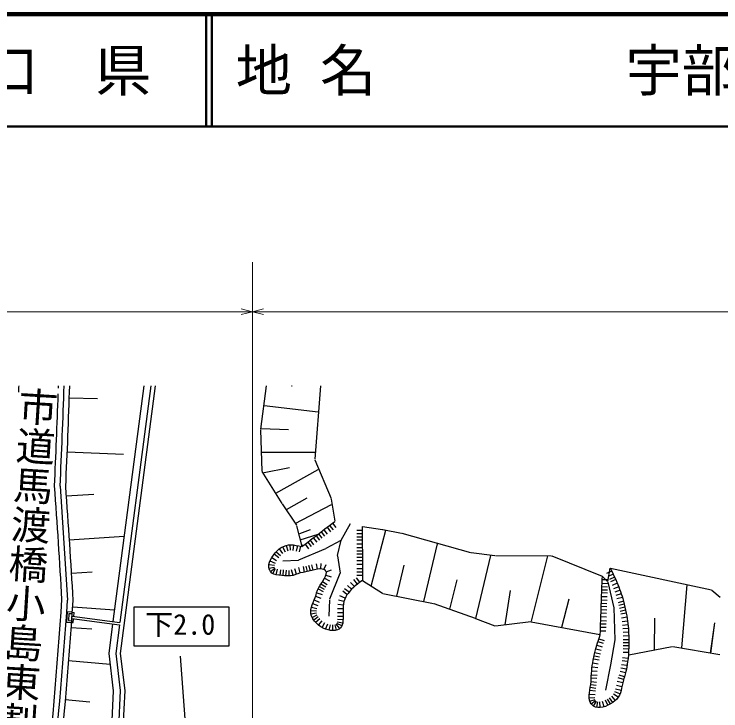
# Model space of a CAD drawing. Units: millimetres, scale not verified. Extents: x -622642 to 680000, y -103464 to 867584.
# Drawn here: x 350684 to 413499, y 318082 to 380000 of the extents above; entities that cross this region are included whole.
import ezdxf
from ezdxf.enums import TextEntityAlignment as Align

# ---------------------------------------------------------------- set-up
doc = ezdxf.new("R2010")
doc.units = ezdxf.units.MM
doc.header["$LTSCALE"] = 1000
for name, color, linetype, lineweight in [('M-BGD', 7, 'Continuous', 25), ('M-STR-HTXT', 7, 'Continuous', 13), ('M-STR-STRC', 7, 'Continuous', 25), ('M-TTL', 7, 'Continuous', 140), ('M-TTL-LINE', 7, 'Continuous', 50)]:
    doc.layers.add(name, color=color, linetype=linetype, lineweight=lineweight)
doc.layers.add('M-BMK-HTXT', color=7, linetype='Continuous')
doc.layers.add('M-TTL-TXT', color=7, linetype='Continuous')
doc.styles.add('@ＭＳ ゴシック', font='')
doc.styles.add('ＭＳ ゴシック', font='')
doc.styles.get('@ＭＳ ゴシック').set_extended_font_data('@MS Gothic')
doc.styles.get('ＭＳ ゴシック').set_extended_font_data('MS Gothic')

msp = doc.modelspace()

# ---------------------------------------------------------------- linework, layer by layer
at = {"layer": 'M-BGD'}
for p, q in [((362210, 346979), (359466, 326022)), ((362825, 346979), (360071, 325943)), ((363228, 346979), (360114, 323184)), ((373090, 346979), (372589, 343113)), ((375333, 346979), (375404, 346970)), ((377909, 346979), (377416, 340439)), ((355586, 345900), (358085, 345831)), ((372909, 345224), (377715, 344664)), ((372586, 343063), (372689, 339395)), ((372654, 343172), (375063, 343078)), ((355395, 341091), (360391, 340887)), ((372662, 341061), (377409, 341068)), ((377424, 340391), (378855, 336944)), ((372703, 339349), (374480, 336524)), ((372751, 339236), (375167, 339722)), ((373933, 337416), (377710, 339522)), ((354771, 338048), (355433, 327934)), ((355325, 337184), (357764, 337344)), ((374887, 335974), (376743, 337004)), ((378868, 336896), (379181, 334949)), ((374507, 336482), (375767, 334576)), ((375662, 334735), (378880, 336422)), ((378975, 334763), (379185, 334924)), ((375787, 334531), (376256, 332702)), ((378131, 334114), (378307, 334249)), ((378217, 334180), (378521, 333784)), ((378307, 334249), (378502, 334400)), ((378502, 334400), (378723, 334570)), ((378502, 334400), (378807, 334003)), ((378723, 334570), (378975, 334763)), ((378723, 334570), (379028, 334173)), ((378975, 334763), (379279, 334367)), ((379747, 333248), (380566, 334730)), ((381628, 334481), (381629, 334125)), ((381653, 334477), (383418, 334213)), ((383467, 334205), (385102, 333872)), ((355580, 333281), (360458, 333600)), ((376988, 334166), (376034, 333814)), ((376113, 333269), (377720, 333790)), ((377359, 333521), (377517, 333643)), ((377517, 333643), (377668, 333759)), ((377517, 333643), (377822, 333246)), ((377668, 333759), (377817, 333873)), ((377743, 333816), (378047, 333420)), ((377817, 333873), (377970, 333990)), ((377970, 333990), (378131, 334114)), ((377970, 333990), (378274, 333594)), ((381629, 334125), (381129, 334124)), ((381630, 333804), (381129, 333803)), ((381629, 334125), (381630, 333804)), ((381630, 333804), (381630, 333513)), ((382415, 329167), (383735, 334147)), ((385151, 333860), (391255, 332167)), ((376540, 332892), (376784, 333079)), ((376784, 333079), (376997, 333243)), ((376784, 333079), (377088, 332682)), ((376997, 333243), (377187, 333389)), ((376997, 333243), (377302, 332847)), ((377187, 333389), (377359, 333521)), ((377275, 333457), (377580, 333060)), ((378424, 332545), (379747, 333248)), ((379439, 331896), (379747, 333248)), ((381630, 333513), (381130, 333512)), ((381631, 333250), (381131, 333249)), ((381630, 333513), (381631, 333250)), ((381631, 333250), (381631, 333009)), ((381631, 333009), (381632, 332787)), ((387104, 327804), (388318, 332937)), ((373890, 332123), (374050, 332303)), ((374050, 332303), (374236, 332476)), ((374236, 332476), (374431, 332600)), ((374236, 332476), (374541, 332079)), ((374431, 332600), (374622, 332697)), ((374542, 332657), (374768, 332211)), ((374622, 332697), (374859, 332791)), ((374859, 332791), (375082, 332839)), ((374859, 332791), (375005, 332313)), ((375082, 332839), (375300, 332849)), ((375191, 332849), (375214, 332349)), ((375300, 332849), (375519, 332830)), ((375519, 332830), (375450, 332335)), ((375519, 332830), (375747, 332789)), ((375747, 332789), (375991, 332736)), ((375867, 332764), (375760, 332275)), ((375991, 332736), (376260, 332679)), ((376002, 331500), (378379, 332523)), ((376122, 332707), (376017, 332218)), ((376220, 332842), (376308, 332865)), ((376243, 332754), (376419, 332799)), ((376260, 332679), (376262, 332678)), ((376262, 332678), (376540, 332892)), ((376540, 332892), (376845, 332495)), ((381632, 332896), (381132, 332895)), ((381632, 332579), (381132, 332578)), ((381632, 332787), (381632, 332579)), ((381632, 332579), (381633, 332383)), ((381633, 332383), (381633, 332192)), ((373468, 331514), (373586, 331720)), ((373586, 331720), (373728, 331923)), ((373586, 331720), (374007, 331451)), ((373728, 331923), (373890, 332123)), ((373807, 332024), (374196, 331709)), ((373976, 332221), (374349, 331889)), ((379436, 331847), (379651, 330323)), ((381633, 332287), (381133, 332286)), ((381634, 332005), (381134, 332003)), ((381634, 331719), (381134, 331718)), ((381633, 332192), (381634, 332005)), ((381634, 332005), (381634, 331815)), ((381634, 331815), (381635, 331621)), ((391304, 332157), (393419, 331894)), ((391728, 326303), (393051, 331885)), ((393469, 331891), (398438, 331872)), ((396672, 326045), (398120, 331846)), ((398486, 331863), (402941, 330050)), ((373321, 330875), (373330, 331091)), ((373330, 331091), (373381, 331304)), ((373330, 331091), (373825, 331021)), ((373381, 331304), (373468, 331514)), ((373420, 331409), (373882, 331218)), ((374572, 331425), (375954, 331489)), ((377269, 330588), (377152, 331074)), ((377634, 330664), (377554, 331158)), ((377958, 330692), (377971, 331192)), ((378222, 330640), (378426, 331096)), ((381635, 331416), (381135, 331415)), ((381636, 331082), (381136, 331081)), ((381635, 331621), (381635, 331416)), ((381635, 331416), (381636, 331198)), ((381636, 331198), (381636, 330962)), ((355774, 330310), (357631, 330432)), ((373360, 330655), (373321, 330875)), ((373334, 330765), (373827, 330852)), ((373367, 330632), (373360, 330655)), ((373460, 330457), (373367, 330632)), ((373460, 330457), (373855, 330764)), ((373600, 330328), (373460, 330457)), ((373685, 330278), (373914, 330723)), ((373988, 330175), (374097, 330663)), ((374342, 330122), (374391, 330620)), ((374592, 330102), (374626, 330601)), ((374843, 330085), (374880, 330584)), ((375128, 330070), (375117, 330570)), ((375474, 330121), (375348, 330605)), ((375789, 330224), (375620, 330695)), ((376121, 330334), (375989, 330817)), ((376616, 330432), (376375, 330388)), ((376485, 330406), (376397, 330899)), ((376879, 330492), (376616, 330432)), ((376748, 330461), (376637, 330948)), ((377141, 330556), (376879, 330492)), ((377011, 330524), (376890, 331009)), ((377394, 330617), (377141, 330556)), ((377634, 330664), (377394, 330617)), ((377856, 330690), (377634, 330664)), ((378053, 330685), (377856, 330690)), ((378222, 330640), (378053, 330685)), ((378356, 330547), (378222, 330640)), ((378389, 330506), (378356, 330547)), ((378436, 330377), (378389, 330506)), ((378420, 330444), (378890, 330617)), ((381637, 330704), (381137, 330703)), ((381637, 330421), (381137, 330420)), ((381636, 330962), (381637, 330704)), ((381637, 330704), (381637, 330421)), ((381637, 330421), (381638, 330107)), ((384687, 328278), (385358, 331026)), ((403798, 330492), (403348, 330276)), ((403449, 329579), (403655, 330756)), ((403659, 330781), (403798, 330492)), ((403683, 330776), (412658, 328835)), ((403798, 330492), (403926, 330225)), ((373779, 330236), (373600, 330328)), ((373988, 330175), (373779, 330236)), ((374220, 330136), (373988, 330175)), ((374466, 330111), (374220, 330136)), ((374718, 330094), (374466, 330111)), ((374968, 330076), (374718, 330094)), ((374998, 330073), (374968, 330076)), ((375250, 330078), (374998, 330073)), ((375474, 330121), (375250, 330078)), ((375684, 330187), (375474, 330121)), ((375895, 330263), (375684, 330187)), ((376121, 330334), (375895, 330263)), ((376375, 330388), (376121, 330334)), ((378156, 329681), (378275, 329877)), ((378275, 329877), (378369, 330060)), ((378275, 329877), (378710, 329631)), ((378369, 330060), (378426, 330227)), ((378402, 330146), (378876, 329984)), ((378426, 330227), (378436, 330377)), ((379645, 330275), (378713, 328003)), ((381399, 329508), (381112, 329917)), ((381638, 330107), (381138, 330106)), ((381638, 330107), (381639, 329760)), ((402954, 329762), (402964, 330040)), ((402982, 330022), (403428, 329573)), ((403926, 330225), (403474, 330011)), ((404043, 329976), (403590, 329765)), ((403926, 330225), (404043, 329976)), ((404043, 329976), (404150, 329743)), ((377758, 329032), (377886, 329256)), ((377886, 329256), (378023, 329473)), ((377954, 329366), (378378, 329099)), ((378023, 329473), (378156, 329681)), ((378090, 329578), (378511, 329308)), ((380684, 328897), (380317, 329236)), ((380923, 329133), (380587, 329504)), ((381007, 329208), (380841, 329057)), ((381191, 329356), (380887, 329753)), ((381191, 329356), (381007, 329208)), ((381399, 329508), (381191, 329356)), ((381639, 329670), (381399, 329508)), ((381639, 329760), (381639, 329670)), ((381660, 329657), (383422, 328538)), ((389406, 327122), (390063, 329733)), ((402931, 329128), (402942, 329430)), ((402942, 329430), (402954, 329762)), ((402942, 329430), (403442, 329412)), ((402954, 329762), (403454, 329744)), ((403451, 329531), (403992, 327246)), ((404150, 329743), (403695, 329537)), ((404295, 329416), (403835, 329219)), ((404150, 329743), (404249, 329523)), ((404249, 329523), (404339, 329311)), ((404339, 329311), (404423, 329105)), ((410020, 323670), (410518, 329283)), ((377515, 328390), (377568, 328571)), ((377568, 328571), (377648, 328803)), ((377592, 328564), (378048, 328431)), ((377648, 328803), (377758, 329032)), ((377700, 328918), (378151, 328702)), ((377820, 329145), (378254, 328896)), ((380265, 328426), (379886, 328714)), ((380450, 328624), (380061, 328937)), ((380529, 328720), (380369, 328521)), ((380684, 328897), (380529, 328720)), ((380841, 329057), (380684, 328897)), ((394319, 325723), (394811, 328793)), ((402904, 328367), (402912, 328600)), ((402912, 328600), (402921, 328852)), ((402912, 328600), (403412, 328582)), ((402921, 328852), (402931, 329128)), ((402921, 328852), (403421, 328834)), ((402931, 329128), (403431, 329110)), ((404423, 329105), (403959, 328920)), ((404539, 328800), (404069, 328630)), ((404423, 329105), (404502, 328902)), ((404502, 328902), (404575, 328698)), ((404575, 328698), (404645, 328491)), ((412702, 328813), (413427, 328199)), ((377256, 327722), (377344, 327937)), ((377344, 327937), (377433, 328159)), ((377344, 327937), (377807, 327748)), ((377433, 328159), (377515, 328390)), ((377475, 328273), (377946, 328106)), ((378703, 327955), (378665, 326502)), ((380001, 327798), (379515, 327914)), ((380103, 328107), (379646, 328309)), ((380063, 328006), (380001, 327798)), ((380151, 328204), (380063, 328006)), ((380268, 328389), (380151, 328204)), ((380369, 328521), (380268, 328389)), ((383468, 328520), (387953, 327638)), ((399375, 325512), (400017, 328036)), ((402881, 327750), (402888, 327946)), ((402888, 327946), (402896, 328150)), ((402888, 327946), (403388, 327927)), ((402896, 328150), (402904, 328367)), ((402900, 328257), (403399, 328239)), ((404645, 328491), (404170, 328336)), ((404746, 328167), (404266, 328026)), ((404645, 328491), (404713, 328277)), ((404713, 328277), (404778, 328053)), ((404778, 328053), (404843, 327816)), ((355891, 327339), (359604, 327071)), ((377062, 327104), (377108, 327307)), ((377108, 327307), (377175, 327513)), ((377108, 327307), (377590, 327173)), ((377175, 327513), (377256, 327722)), ((377214, 327617), (377680, 327437)), ((379946, 327471), (379449, 327525)), ((379936, 327359), (379925, 327135)), ((379960, 327581), (379936, 327359)), ((380001, 327798), (379960, 327581)), ((388001, 327625), (391651, 326314)), ((402861, 327184), (402868, 327373)), ((402868, 327373), (402874, 327561)), ((402868, 327373), (403367, 327355)), ((402874, 327561), (402881, 327750)), ((402878, 327655), (403378, 327637)), ((404843, 327816), (404360, 327688)), ((404909, 327562), (404424, 327441)), ((404974, 327295), (404488, 327179)), ((404843, 327816), (404909, 327562)), ((404909, 327562), (404974, 327295)), ((404974, 327295), (405037, 327021)), ((355410, 326873), (355346, 325975)), ((355858, 326840), (355410, 326873)), ((355549, 326712), (355506, 326114)), ((355848, 326691), (355549, 326712)), ((355805, 326092), (355848, 326691)), ((355859, 326840), (356008, 326830)), ((355983, 326478), (356008, 326830)), ((377045, 326902), (377062, 327104)), ((377063, 326699), (377045, 326902)), ((377050, 327003), (377548, 326961)), ((377063, 326699), (377555, 326791)), ((377124, 326493), (377063, 326699)), ((379922, 326800), (379422, 326797)), ((379925, 327135), (379425, 327150)), ((379925, 327135), (379922, 326911)), ((379922, 326911), (379923, 326690)), ((379923, 326690), (379925, 326475)), ((402839, 326575), (402846, 326788)), ((402846, 326788), (402854, 326990)), ((402846, 326788), (403346, 326770)), ((402854, 326990), (402861, 327184)), ((402857, 327088), (403357, 327070)), ((403992, 327246), (404062, 324399)), ((405037, 327021), (404549, 326912)), ((405092, 326763), (404602, 326663)), ((405037, 327021), (405092, 326763)), ((405092, 326763), (405140, 326518)), ((355506, 326114), (355805, 326092)), ((355819, 326285), (360044, 325732)), ((355834, 326498), (360071, 325943)), ((355944, 325932), (355968, 326266)), ((377233, 326284), (377124, 326493)), ((377172, 326389), (377615, 326621)), ((377244, 326267), (377233, 326284)), ((377395, 326062), (377244, 326267)), ((377317, 326163), (377720, 326459)), ((377564, 325876), (377395, 326062)), ((377477, 325967), (377847, 326303)), ((377749, 325709), (378065, 326097)), ((379918, 326168), (379419, 326196)), ((379925, 326475), (379425, 326475)), ((379912, 326072), (379888, 325890)), ((379922, 326268), (379912, 326072)), ((379925, 326475), (379922, 326268)), ((391698, 326296), (393421, 325636)), ((402812, 325828), (402821, 326098)), ((402821, 326098), (402830, 326346)), ((402821, 326098), (403321, 326080)), ((402830, 326346), (402839, 326575)), ((402835, 326462), (403334, 326444)), ((405161, 326400), (404668, 326315)), ((405215, 326058), (404719, 325990)), ((405140, 326518), (405181, 326284)), ((405181, 326284), (405215, 326058)), ((405215, 326058), (405243, 325839)), ((407602, 323507), (407636, 326308)), ((355346, 325975), (355794, 325943)), ((355760, 325503), (357601, 325360)), ((355794, 325943), (355944, 325932)), ((359439, 325811), (359096, 323190)), ((360044, 325732), (359710, 323187)), ((377749, 325709), (377564, 325876)), ((377947, 325564), (377749, 325709)), ((378155, 325442), (377947, 325564)), ((378050, 325500), (378304, 325931)), ((378369, 325344), (378155, 325442)), ((378369, 325344), (378552, 325810)), ((378696, 325247), (378794, 325738)), ((379020, 325215), (379018, 325715)), ((379331, 325251), (379212, 325737)), ((379645, 325400), (379319, 325780)), ((379820, 325648), (379359, 325842)), ((379888, 325890), (379396, 325979)), ((379699, 325453), (379583, 325354)), ((379786, 325578), (379699, 325453)), ((379847, 325724), (379786, 325578)), ((379888, 325890), (379847, 325724)), ((393469, 325630), (396603, 326009)), ((396652, 326008), (402752, 324855)), ((402789, 325208), (402801, 325532)), ((402801, 325532), (402812, 325828)), ((402801, 325532), (403301, 325514)), ((402812, 325828), (403311, 325810)), ((405254, 325730), (404757, 325679)), ((405282, 325407), (404784, 325372)), ((405243, 325839), (405265, 325623)), ((405265, 325623), (405282, 325407)), ((405282, 325407), (405295, 325190)), ((412591, 323218), (412972, 325907)), ((412593, 323219), (412973, 325908)), ((378587, 325273), (378369, 325344)), ((378805, 325229), (378587, 325273)), ((379020, 325215), (378805, 325229)), ((379229, 325231), (379020, 325215)), ((379429, 325280), (379229, 325231)), ((379433, 325281), (379429, 325280)), ((379583, 325354), (379433, 325281)), ((402702, 324634), (402776, 324850)), ((402776, 324850), (402789, 325208)), ((402789, 325208), (403289, 325190)), ((405300, 325081), (404801, 325060)), ((405295, 325190), (405304, 324970)), ((405304, 324970), (405310, 324742)), ((402467, 323917), (402533, 324130)), ((402533, 324130), (402610, 324364)), ((402570, 324244), (403045, 324088)), ((402610, 324364), (402702, 324634)), ((402654, 324494), (403127, 324333)), ((404062, 324399), (403692, 322185)), ((405310, 324742), (404810, 324734)), ((405312, 324129), (404812, 324133)), ((405313, 324384), (404813, 324384)), ((405310, 324742), (405312, 324506)), ((405312, 324258), (405310, 323997)), ((405312, 324506), (405312, 324258)), ((402299, 323269), (402354, 323500)), ((402354, 323500), (402409, 323712)), ((402381, 323608), (402865, 323482)), ((402409, 323712), (402467, 323917)), ((402467, 323917), (402947, 323774)), ((405305, 323573), (404805, 323580)), ((405309, 323860), (404809, 323866)), ((405307, 323719), (405303, 323422)), ((405310, 323997), (405307, 323719)), ((405322, 323057), (409176, 323800)), ((409225, 323801), (413422, 323085)), ((359096, 323190), (359497, 319857)), ((359710, 323187), (360109, 319880)), ((360114, 323184), (360510, 319895)), ((402206, 322840), (402241, 323005)), ((402241, 323005), (402299, 323269)), ((402260, 322973), (402724, 322874)), ((402299, 323269), (402787, 323158)), ((405301, 323266), (404801, 323273)), ((405297, 323053), (405253, 322735)), ((405298, 323104), (405297, 323053)), ((405303, 323422), (405298, 323104)), ((355529, 322558), (359209, 322245)), ((402074, 322108), (402111, 322339)), ((402111, 322339), (402154, 322580)), ((402111, 322339), (402603, 322255)), ((402154, 322580), (402206, 322840)), ((402179, 322707), (402670, 322609)), ((405214, 322459), (404719, 322530)), ((405253, 322735), (404758, 322804)), ((405214, 322459), (405177, 322213)), ((405253, 322735), (405214, 322459)), ((402000, 321413), (402019, 321652)), ((402019, 321652), (402044, 321881)), ((402019, 321652), (402517, 321605)), ((402044, 321881), (402074, 322108)), ((402058, 321995), (402554, 321929)), ((403692, 322185), (403240, 319917)), ((405100, 321777), (404610, 321876)), ((405159, 322099), (404666, 322180)), ((405100, 321777), (405055, 321567)), ((405140, 321989), (405100, 321777)), ((405177, 322213), (405140, 321989)), ((401973, 320879), (401984, 321157)), ((401978, 321021), (402478, 321001)), ((401984, 321157), (402000, 321413)), ((401992, 321287), (402491, 321258)), ((404834, 320864), (404380, 321004)), ((404936, 321117), (404456, 321256)), ((405029, 321460), (404544, 321580)), ((404936, 321117), (404858, 320857)), ((405001, 321350), (404936, 321117)), ((405055, 321567), (405001, 321350)), ((401897, 320182), (401933, 320434)), ((401933, 320434), (401961, 320689)), ((401933, 320434), (402429, 320370)), ((401961, 320689), (401973, 320879)), ((401961, 320689), (402459, 320647)), ((404782, 320585), (404296, 320704)), ((404782, 320585), (404728, 320344)), ((404852, 320837), (404782, 320585)), ((404858, 320857), (404852, 320837)), ((359497, 319857), (359063, 310309)), ((360109, 319880), (359673, 310282)), ((360510, 319895), (360072, 310263)), ((401826, 319694), (401859, 319934)), ((401859, 319934), (401897, 320182)), ((401859, 319934), (402354, 319861)), ((401897, 320182), (402391, 320107)), ((404530, 319581), (404067, 319770)), ((404630, 319893), (404145, 320016)), ((404704, 320227), (404214, 320328)), ((404630, 319893), (404568, 319682)), ((404680, 320113), (404630, 319893)), ((404728, 320344), (404680, 320113)), ((401802, 319247), (401805, 319464)), ((401802, 319247), (402302, 319268)), ((401824, 319045), (401802, 319247)), ((401805, 319464), (401826, 319694)), ((401814, 319578), (402312, 319532)), ((403683, 318695), (403430, 319127)), ((403897, 318834), (403608, 319242)), ((404114, 319036), (403795, 319387)), ((404374, 319289), (403963, 319574)), ((404223, 319106), (404098, 318989)), ((404374, 319289), (404223, 319106)), ((404486, 319481), (404374, 319289)), ((404568, 319682), (404486, 319481)), ((355234, 319079), (357408, 318895)), ((401878, 318861), (401824, 319045)), ((401847, 318950), (402327, 319091)), ((401970, 318698), (401878, 318861)), ((401970, 318698), (402371, 318997)), ((402107, 318558), (401970, 318698)), ((402188, 318501), (402107, 318558)), ((402188, 318501), (402446, 318930)), ((402370, 318421), (402188, 318501)), ((402468, 318396), (402563, 318887)), ((402784, 318382), (402743, 318880)), ((403119, 318447), (402979, 318927)), ((403233, 318483), (403006, 318417)), ((403460, 318577), (403233, 318483)), ((403460, 318577), (403247, 319030)), ((403683, 318695), (403460, 318577)), ((403897, 318834), (403683, 318695)), ((404098, 318989), (403897, 318834)), ((402570, 318382), (402370, 318421)), ((402784, 318382), (402570, 318382)), ((403006, 318417), (402784, 318382))]:
    msp.add_line(p, q, dxfattribs=at)
for centre, radius, start, end in [((-146916, 362266), 502271, 357.23625, 358.25584), ((-146940, 362267), 502795, 357.23629, 358.25757), ((-143014, 300361), 499705, 3.15919, 4.32248), ((-146926, 362266), 503531, 354.03672, 356.09042), ((-146940, 362267), 504045, 354.04267, 356.09038)]:
    msp.add_arc(centre, radius, start, end, dxfattribs=at)
at = {"layer": 'M-STR-HTXT'}
for p, q in [((371858, 292674), (371858, 357960)), ((371858, 353557), (370858, 353807)), ((371858, 353557), (372858, 353807)), ((371858, 353557), (67712, 353557)), ((371858, 353557), (370858, 353307)), ((371858, 353557), (567768, 353557)), ((371858, 353557), (372858, 353307))]:
    msp.add_line(p, q, dxfattribs=at)
at = {"layer": 'M-STR-STRC'}
for p, q in [((361357, 327339), (369757, 327339)), ((361357, 323839), (361357, 327339)), ((369757, 327339), (369757, 323839)), ((369757, 323839), (361357, 323839)), ((368256, 285071), (365476, 322957))]:
    msp.add_line(p, q, dxfattribs=at)
for centre, radius, start, end in [((-146940, 362267), 498295, 358.17618, 358.24183), ((-146940, 362267), 501795, 358.22742, 358.25409), ((-146940, 362267), 501795, 357.23629, 358.1714), ((-143000, 300364), 498698, 3.1731, 4.33646), ((-146940, 362267), 503045, 354.03078, 356.09038)]:
    msp.add_arc(centre, radius, start, end, dxfattribs=at)
at = {"layer": 'M-TTL', "color": 2}
msp.add_line((680000, 380000), (40000, 380000), dxfattribs=at)
at = {"layer": 'M-TTL-LINE'}
for p, q in [((367750, 380000), (367750, 370000)), ((368250, 380000), (368250, 370000)), ((40000, 370000), (680000, 370000))]:
    msp.add_line(p, q, dxfattribs=at)

# ---------------------------------------------------------------- texts
at = {"layer": 'M-BMK-HTXT', "style": '@ＭＳ ゴシック'}
msp.add_text('市道馬渡橋小島東割線', height=2566, rotation=266.463, dxfattribs=at).set_placement((351803, 329386), align=Align.MIDDLE_CENTER)
at = {"layer": 'M-STR-STRC', "style": 'ＭＳ ゴシック'}
msp.add_text('下2.0', height=1833, dxfattribs=at).set_placement((365443, 324302), align=Align.BOTTOM_CENTER)
at = {"layer": 'M-TTL-TXT', "style": 'ＭＳ ゴシック'}
msp.add_text('山\u3000口\u3000県', height=3666, dxfattribs=at).set_placement((350375, 375000), align=Align.MIDDLE_CENTER)
for s, p in [('地 名', (370380, 375000)), ('宇部市大字妻崎開作', (405024, 375000))]:
    msp.add_text(s, height=3666, dxfattribs=at).set_placement(p, align=Align.MIDDLE_LEFT)

doc.saveas('drawing.dxf')
